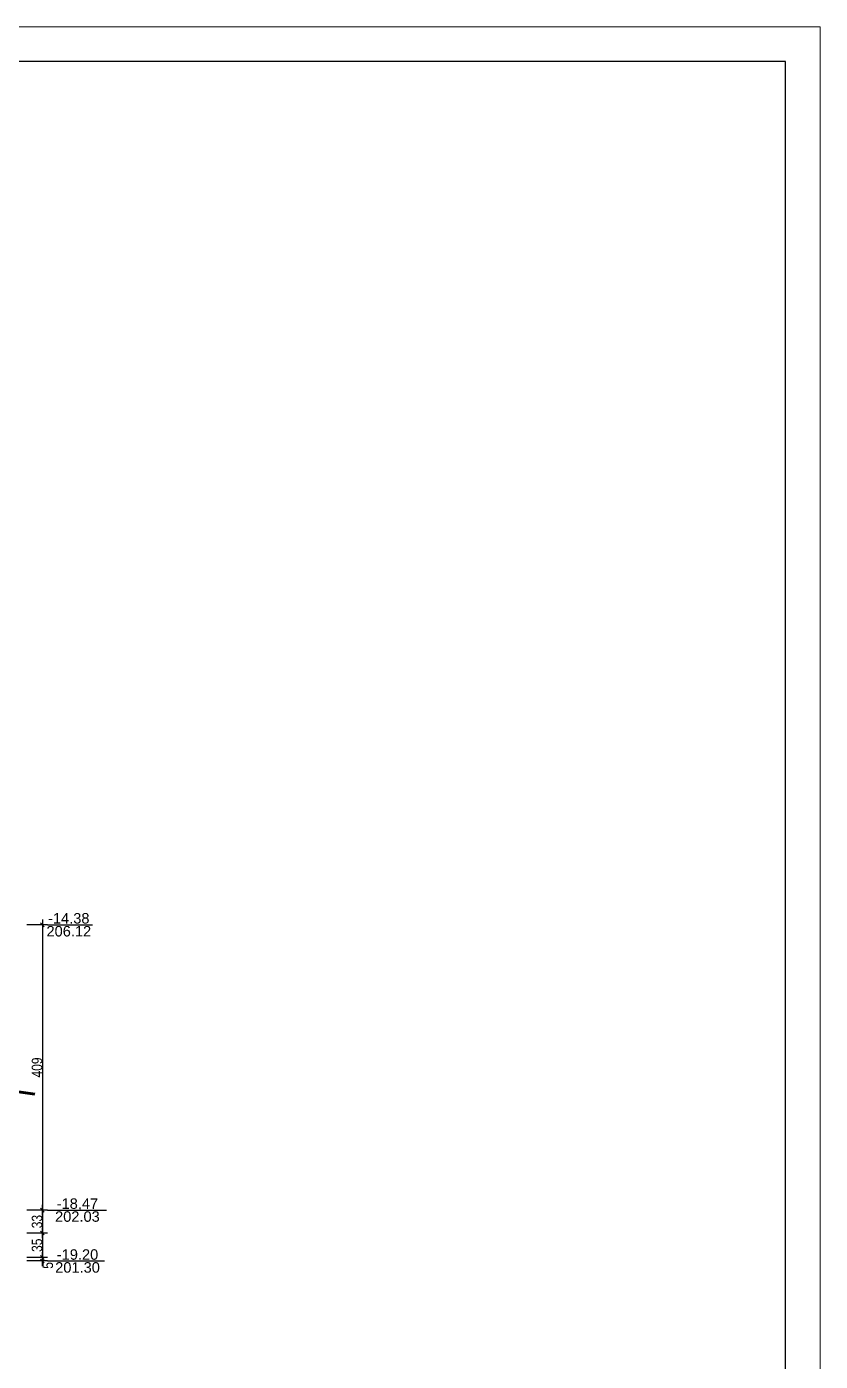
# Model space of a CAD drawing. Header units: millimetres. Extents: x 11663 to 22207, y 4553 to 8762.
# Drawn here: x 21069 to 22207, y 6841 to 8753 of the extents above; entities that cross this region are included whole.
import ezdxf

# ---------------------------------------------------------------- set-up
doc = ezdxf.new("R2010")
doc.units = ezdxf.units.MM
doc.linetypes.add('CACHEX2', pattern=[19.05, 12.7, -6.35])
for name, color, linetype in [('01_cote_gen', 4, 'Continuous'), ('01_texte', 230, 'Continuous'), ('AA_COTES', 2, 'Continuous')]:
    doc.layers.add(name, color=color, linetype=linetype)
doc.layers.add('01_murs_coup', color=5, linetype='Continuous', lineweight=60)
doc.styles.add('MATTE_TXT', font='arial.ttf')
doc.styles.add('STYLE2', font='ARIALN.TTF')
doc.dimstyles.new('JB50', dxfattribs={"dimscale": 0.1, "dimtxt": 150, "dimasz": 15, "dimexe": 0.1, "dimexo": 0.1, "dimgap": 0.09, "dimtad": 1, "dimdec": 1, "dimdsep": 46, "dimtxsty": 'STYLE2', "dimblk1": 'BOND_G', "dimblk2": 'BOND_D', "dimsah": 1, "dimcen": 1.5, "dimdle": 0.01, "dimse1": 1, "dimse2": 1, "dimclrd": 4, "dimclre": 2, "dimclrt": 6, "dimazin": 2, "dimtfac": 2.333333, "dimtdec": 1, "dimtix": 1, "dimtmove": 2, "dimatfit": 3, "dimldrblk": 'BOND_G', "dimfxl": 1, "dimtolj": 1, "dimtzin": 0, "dimarcsym": 0})

# ---------------------------------------------------------------- blocks, each defined once
blk = doc.blocks.new('BOND_G')
at = {"layer": 'AA_COTES', "color": 0}
for p, q in [((0, -5), (0, 15)), ((5, 0), (-5, 0)), ((1.8, 1.8), (-1.8, -1.8))]:
    blk.add_line(p, q, dxfattribs=at)
blk = doc.blocks.new('BOND_D')
at = {"layer": 'AA_COTES', "color": 0}
for p, q in [((5, 0), (-5, 0)), ((-1.8, -1.8), (1.8, 1.8)), ((0, 5), (0, -15))]:
    blk.add_line(p, q, dxfattribs=at)
blk = doc.blocks.new('*D87')
at = {"layer": '01_cote_gen', "color": 4, "lineweight": -2, "transparency": 16777216}
blk.add_line((21091.3, 7022.9), (21091.3, 6990.9), dxfattribs=at)
at = {"layer": 'Defpoints', "color": 0, "transparency": 16777216}
for p in [(21080.5, 7024.4), (21068.8, 6989.4), (21091.3, 6989.4)]:
    blk.add_point(p, dxfattribs=at)
at = {"layer": '01_cote_gen', "color": 4, "lineweight": -2, "transparency": 16777216, "xscale": 1.5, "yscale": 1.5, "zscale": 1.5}
for name, p, rotation in [('BOND_G', (21091.3, 7024.4), 90), ('BOND_D', (21091.3, 6989.4), 270)]:
    blk.add_blockref(name, p, dxfattribs=dict(at, rotation=rotation))
at = {"layer": '01_cote_gen', "color": 6, "transparency": 16777216, "insert": (21083.6, 7006.9), "char_height": 15, "attachment_point": 5, "rotation": 90, "style": 'STYLE2'}
blk.add_mtext('\\A1;35', dxfattribs=at)
blk = doc.blocks.new('*D88')
at = {"layer": '01_cote_gen', "color": 4, "lineweight": -2, "transparency": 16777216}
blk.add_line((21091.3, 6987.9), (21091.3, 6985.9), dxfattribs=at)
at = {"layer": 'Defpoints', "color": 0, "transparency": 16777216}
for p in [(21068.8, 6989.4), (21068.8, 6984.4), (21091.3, 6984.4)]:
    blk.add_point(p, dxfattribs=at)
at = {"layer": '01_cote_gen', "color": 4, "lineweight": -2, "transparency": 16777216, "xscale": 1.5, "yscale": 1.5, "zscale": 1.5}
for name, p, rotation in [('BOND_G', (21091.3, 6989.4), 90), ('BOND_D', (21091.3, 6984.4), 270)]:
    blk.add_blockref(name, p, dxfattribs=dict(at, rotation=rotation))
at = {"layer": '01_cote_gen', "color": 6, "transparency": 16777216, "insert": (21099.1, 6978), "char_height": 15, "attachment_point": 5, "rotation": 90, "style": 'STYLE2'}
blk.add_mtext('\\A1;5', dxfattribs=at)
blk = doc.blocks.new('*D95')
at = {"layer": '01_cote_gen', "color": 4, "lineweight": -2, "transparency": 16777216}
blk.add_line((21091.3, 7464.7), (21091.3, 7058.7), dxfattribs=at)
at = {"layer": 'Defpoints', "color": 0, "transparency": 16777216}
for p in [(21068.6, 7466.2), (21083.8, 7057.2), (21091.3, 7057.2)]:
    blk.add_point(p, dxfattribs=at)
at = {"layer": '01_cote_gen', "color": 4, "lineweight": -2, "transparency": 16777216, "xscale": 1.5, "yscale": 1.5, "zscale": 1.5}
for name, p, rotation in [('BOND_G', (21091.3, 7466.2), 90), ('BOND_D', (21091.3, 7057.2), 270)]:
    blk.add_blockref(name, p, dxfattribs=dict(at, rotation=rotation))
at = {"layer": '01_cote_gen', "color": 6, "transparency": 16777216, "insert": (21083.6, 7261.7), "char_height": 15, "attachment_point": 5, "rotation": 90, "style": 'STYLE2'}
blk.add_mtext('\\A1;409', dxfattribs=at)
blk = doc.blocks.new('*D97')
at = {"layer": '01_cote_gen', "color": 4, "lineweight": -2, "transparency": 16777216}
blk.add_line((21091.3, 7055.7), (21091.3, 7025.9), dxfattribs=at)
at = {"layer": 'Defpoints', "color": 0, "transparency": 16777216}
for p in [(21077.5, 7057.2), (21077.5, 7024.4), (21091.3, 7024.4)]:
    blk.add_point(p, dxfattribs=at)
at = {"layer": '01_cote_gen', "color": 4, "lineweight": -2, "transparency": 16777216, "xscale": 1.5, "yscale": 1.5, "zscale": 1.5}
for name, p, rotation in [('BOND_G', (21091.3, 7057.2), 90), ('BOND_D', (21091.3, 7024.4), 270)]:
    blk.add_blockref(name, p, dxfattribs=dict(at, rotation=rotation))
at = {"layer": '01_cote_gen', "color": 6, "transparency": 16777216, "insert": (21083.6, 7040.8), "char_height": 15, "attachment_point": 5, "rotation": 90, "style": 'STYLE2'}
blk.add_mtext('\\A1;33', dxfattribs=at)

msp = doc.modelspace()

# ---------------------------------------------------------------- linework, layer by layer
at = {"layer": '01_murs_coup', "linetype": 'Continuous', "lineweight": 5}
for q in [(11662.74, 8753.36), (22206.96, 6088.36)]:
    msp.add_line((22206.96, 8753.36), q, dxfattribs=at)
at = {"layer": '01_murs_coup', "linetype": 'CACHEX2', "ltscale": 3}
msp.add_lwpolyline([(13488.03, 8634.48), (13898.28, 8541.2), (15673.02, 8173.2), (16272.36, 8041.2), (17563.17, 7756.2), (17904.59, 7693.2), (19739.17, 7429.2), (20425.52, 7322.2), (21080.46, 7223.33)], dxfattribs=at)
at = {"layer": '01_texte'}
for p, q in [((22156.96, 8703.36), (11712.74, 8703.36)), ((22156.96, 6038.36), (22156.96, 8703.36)), ((21098.8, 7466.2), (21163.01, 7466.2)), ((21098.8, 7057.23), (21183.02, 7057.23)), ((21098.8, 6984.37), (21180.5, 6984.37))]:
    msp.add_line(p, q, dxfattribs=at)

# ---------------------------------------------------------------- texts
at = {"layer": '01_texte', "style": 'MATTE_TXT'}
for s, p in [('-14.38', (21099.42, 7467.98)), ('206.12', (21097.11, 7449.47)), ('-19.20', (21111.93, 6986.14)), ('201.30', (21109.61, 6967.64))]:
    msp.add_text(s, height=15, dxfattribs=at).set_placement(p)
at = {"layer": '01_texte', "char_height": 15, "attachment_point": 2, "line_spacing_factor": 0.894142, "style": 'MATTE_TXT'}
for s, insert in [('-18,47', (21141.49, 7074.07)), ('202.03', (21141.49, 7055.56))]:
    msp.add_mtext(s, dxfattribs=dict(at, insert=insert))

# ---------------------------------------------------------------- dimensions: what is measured, and where the dimension line sits
at = {"layer": '01_cote_gen'}
for base, p1, p2, picture, middle in [((21091.3, 7057.23), (21068.62, 7466.2), (21083.8, 7057.23), '*D95', (21083.64, 7261.72)), ((21091.3, 6989.37), (21080.5, 7024.37), (21068.8, 6989.37), '*D87', (21083.64, 7006.87))]:
    dim = msp.add_linear_dim(base=base, p1=p1, p2=p2, angle=90, dimstyle='JB50', dxfattribs=at)
    dim.commit()
    dim.dimension.update_dxf_attribs({"geometry": picture, "text_midpoint": middle})
dim = msp.add_linear_dim(base=(21091.3, 7024.37), p1=(21077.5, 7057.23), p2=(21077.5, 7024.37), angle=90, text='33', dimstyle='JB50', dxfattribs=at)
dim.commit()
dim.dimension.update_dxf_attribs({"geometry": '*D97', "text_midpoint": (21083.64, 7040.8)})
dim = msp.add_linear_dim(base=(21091.3, 6984.37), p1=(21068.8, 6989.37), p2=(21068.8, 6984.37), angle=90, dimstyle='JB50', dxfattribs=at)
dim.commit()
dim.dimension.update_dxf_attribs({"geometry": '*D88', "text_midpoint": (21099.08, 6977.99), "dimtype": 160})

doc.saveas('drawing.dxf')
